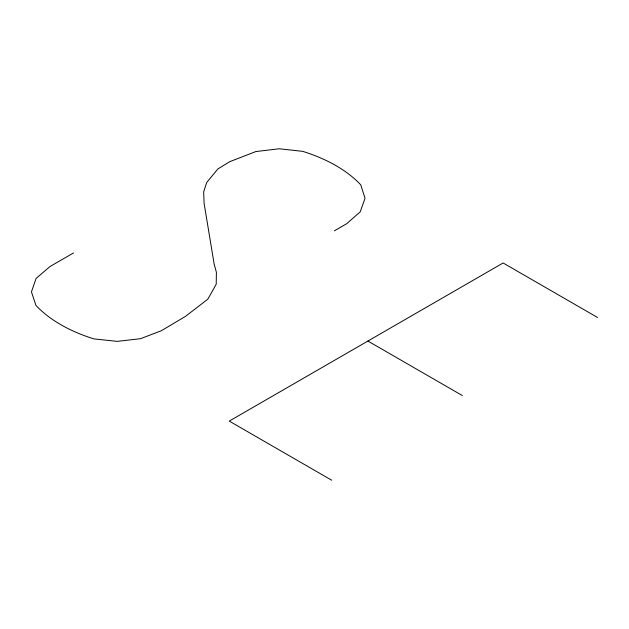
<?xml version="1.0" encoding="UTF-8"?>
<svg xmlns="http://www.w3.org/2000/svg" width="629" height="629" viewBox="0 0 629 629"><rect width="100%" height="100%" fill="white"/><g stroke="black" fill="none" stroke-linecap="round" stroke-linejoin="round"><path stroke-width="0.94" d="M73.499 252.96L50.053 266.499L36.097 278.419L31.45 291.848L35.916 305.38A142.822 82.454 0 0 0 93.973 338.905L117.238 341.374L140.495 338.693L161.331 330.744L185.516 316.348L207.845 299.168L216.211 284.229L216.4 272.31L214.159 264.141L204.103 203.34L203.639 191.9L206.705 182.504L217.87 168.965L229.774 161.661L255.822 151.565L279.26 148.774L302.706 151.353A142.822 82.454 0 0 1 360.763 184.871L365.048 198.3L360.213 211.839L346.634 223.759L334.353 230.851M597.55 317.496L503.121 262.977L229.263 421.092L331.687 480.226M367.91 341.044L462.331 395.562"/></g></svg>
